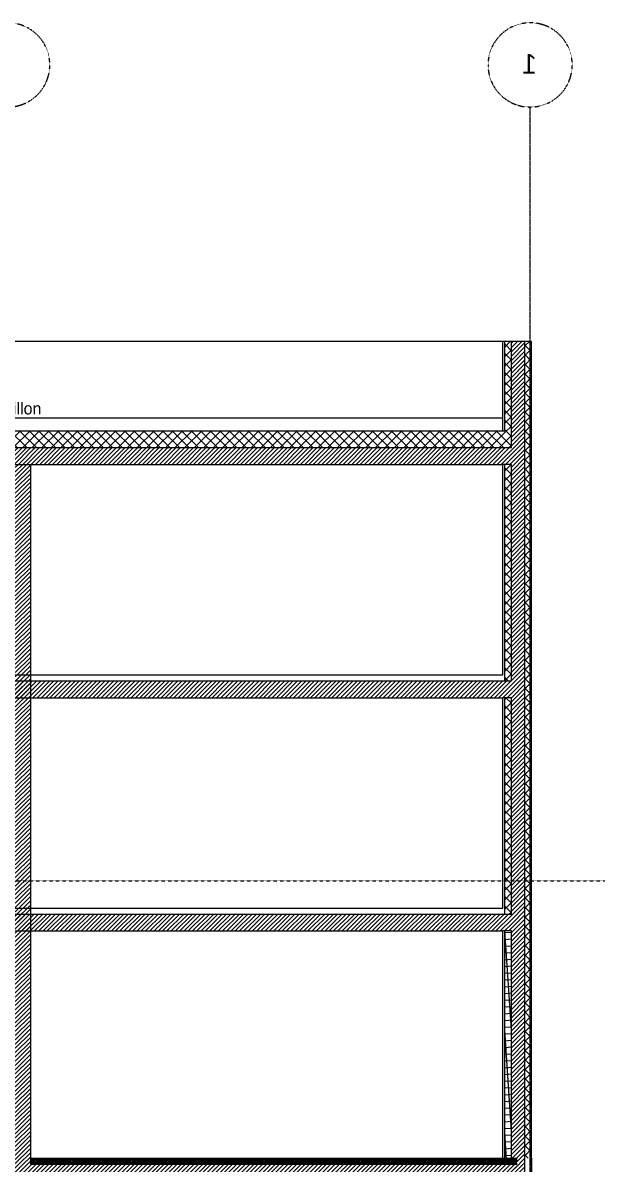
# Model space of a CAD drawing. Header units: millimetres. Extents: x -26249 to 60250, y -21218 to 23336.
# Drawn here: x -1579 to -897, y 9399 to 10754 of the extents above; entities that cross this region are included whole.
import ezdxf

# ---------------------------------------------------------------- set-up
doc = ezdxf.new("R2010")
doc.units = ezdxf.units.MM
for name, pattern in [('Style de ligne -1', [0.41664, 0.20828, -0.20836]), ('Style de ligne -6', [1.04164, 0.625, -0.20828, 0.06943, -0.13893]), ('VW-01', [0.41656, 0.20828, -0.20828])]:
    doc.linetypes.add(name, pattern=pattern)
for name, color, linetype, lineweight in [('B GÈnÈral_Hatch', 7, 'Continuous', 5), ('B Général', 7, 'Continuous', 5), ('C ANNOTATIONS-cotation', 7, 'Continuous', 5), ('C ANNOTATIONS-texte', 7, 'Continuous', 5)]:
    doc.layers.add(name, color=color, linetype=linetype, lineweight=lineweight)
doc.layers.add('C ANNOTATIONS-axes horizontaux', color=1, linetype='Style de ligne -1', lineweight=13, true_color=0xff0000)
doc.styles.add('Eurostile', font='')
doc.styles.get('Eurostile').set_extended_font_data('Eurostile')
pattern_1 = [(225, (2864.038, 27137.9953), (-2.4253472, 2.6458333), [])]
pattern_2 = [(225, (2864.038, 27137.995), (5.6568542, -5.6568542), []), (315, (2864.038, 27137.995), (-5.6568542, -5.6568542), [])]

# ---------------------------------------------------------------- blocks, each defined once
blk = doc.blocks.new('axes 2')
at = {"layer": 'B Général', "color": 1, "linetype": 'Style de ligne -6', "lineweight": 13}
blk.add_line((-3824.862, -1173.254), (-3824.862, 1361.746), dxfattribs=at)
at = {"layer": 'B Général', "color": 1, "linetype": 'VW-01', "lineweight": 13}
for centre in [(-3824.862, 1411.07), (-3204.865, 1411.07)]:
    blk.add_circle(centre, 50, dxfattribs=at)
at = {"layer": 'C ANNOTATIONS-axes horizontaux', "color": 5, "true_color": 0x0000ff}
blk.add_line((4705, 442.07), (-4705, 442.07), dxfattribs=at)
at = {"layer": 'B Général', "color": 7, "insert": (-3832.781, 1424.159), "char_height": 23.496, "attachment_point": 1, "line_spacing_factor": 0.895453, "style": 'Eurostile'}
blk.add_mtext('1', dxfattribs=at)

msp = doc.modelspace()

# ---------------------------------------------------------------- hatches: boundary and pattern name
at = {"layer": 'B GÈnÈral_Hatch', "linetype": 'Continuous', "lineweight": 5, "true_color": 0x808080}
h = msp.add_hatch(dxfattribs=at)
h.set_pattern_fill('02_ISOLANT', color=8, angle=360, style=0, pattern_type=2)
h.set_pattern_definition([(45, (2864.038, 27137.995), (-5.6568542, 5.6568542), []), (135, (2864.038, 27137.995), (5.6568542, 5.6568542), [])])
h.paths.add_polyline_path([(-1007.134, 10375.888), (-1007.134, 10269.888), (-999.134, 10249.888), (-999.134, 10375.888)])
at = {"layer": 'B GÈnÈral_Hatch', "linetype": 'Continuous', "lineweight": 5}
h = msp.add_hatch(dxfattribs=at)
h.set_pattern_fill('50_BETON', angle=180, style=0, pattern_type=2)
h.set_pattern_definition(pattern_1)
h.paths.add_polyline_path([(-999.134, 10375.888), (-999.134, 9398.888), (-983.134, 9378.888), (-983.134, 10375.888)])
at = {"layer": 'B GÈnÈral_Hatch', "linetype": 'Continuous', "lineweight": 5, "true_color": 0x808080}
h = msp.add_hatch(dxfattribs=at)
h.set_pattern_fill('02_ISOLANT', color=8, angle=360, style=0, pattern_type=2)
h.set_pattern_definition([(45, (2864.038, 27137.995), (-5.6568542, 5.6568542), []), (135, (2864.038, 27137.995), (5.6568542, 5.6568542), [])])
h.paths.add_polyline_path([(-983.134, 10375.888), (-983.134, 9405.888), (-975.134, 9405.888), (-975.134, 10375.888)])
h = msp.add_hatch(dxfattribs=at)
h.set_pattern_fill('02_ISOLANT', color=8, angle=180, style=0, pattern_type=2)
h.set_pattern_definition([(225, (2864.038, 27137.995), (5.6568542, -5.6568542), []), (315, (2864.038, 27137.995), (-5.6568542, -5.6568542), [])])
h.paths.add_polyline_path([(-999.134, 10249.888), (-1007.134, 10269.888), (-2315.927, 10269.888), (-2323.927, 10249.888)])
at = {"layer": 'B GÈnÈral_Hatch', "linetype": 'Continuous', "lineweight": 5}
h = msp.add_hatch(dxfattribs=at)
h.set_pattern_fill('50_BETON', angle=180, style=0, pattern_type=2)
h.set_pattern_definition(pattern_1)
h.paths.add_polyline_path([(-999.134, 10229.888), (-999.134, 10249.888), (-2323.927, 10249.888), (-2323.927, 10229.888)])
h = msp.add_hatch(dxfattribs=at)
h.set_pattern_fill('50_BETON', angle=180, style=0, pattern_type=2)
h.set_pattern_definition(pattern_1)
h.paths.add_polyline_path([(-1587.926, 9398.888), (-1569.926, 9398.888), (-1569.926, 10229.888), (-1587.926, 10229.888)])
at = {"layer": 'B GÈnÈral_Hatch', "linetype": 'Continuous', "lineweight": 5, "true_color": 0x808080}
h = msp.add_hatch(dxfattribs=at)
h.set_pattern_fill('02_ISOLANT', color=8, angle=180, style=0, pattern_type=2)
h.set_pattern_definition(pattern_2)
h.paths.add_polyline_path([(-999.134, 9972.888), (-999.134, 10229.888), (-1007.134, 10229.888), (-1007.134, 9972.888)])
at = {"layer": 'B GÈnÈral_Hatch', "linetype": 'Continuous', "lineweight": 5}
h = msp.add_hatch(dxfattribs=at)
h.set_pattern_fill('50_BETON', angle=180, style=0, pattern_type=2)
h.set_pattern_definition(pattern_1)
h.paths.add_polyline_path([(-999.134, 9952.888), (-999.134, 9972.888), (-2313.927, 9972.888), (-2313.927, 9952.888)])
at = {"layer": 'B GÈnÈral_Hatch', "linetype": 'Continuous', "lineweight": 5, "true_color": 0x808080}
h = msp.add_hatch(dxfattribs=at)
h.set_pattern_fill('02_ISOLANT', color=8, angle=180, style=0, pattern_type=2)
h.set_pattern_definition(pattern_2)
h.paths.add_polyline_path([(-999.134, 9695.888), (-999.134, 9952.888), (-1007.134, 9952.888), (-1007.134, 9695.888)])
at = {"layer": 'B GÈnÈral_Hatch', "linetype": 'Continuous', "lineweight": 5}
h = msp.add_hatch(dxfattribs=at)
h.set_pattern_fill('50_BETON', angle=180, style=0, pattern_type=2)
h.set_pattern_definition(pattern_1)
h.paths.add_polyline_path([(-999.134, 9675.888), (-999.134, 9695.888), (-2313.927, 9695.888), (-2313.927, 9675.888)])
at = {"layer": 'B GÈnÈral_Hatch', "linetype": 'Continuous', "lineweight": 5, "true_color": 0x808080}
h = msp.add_hatch(dxfattribs=at)
h.set_pattern_fill('02_ISOLANT', color=8, angle=138.814075, style=0, pattern_type=2)
h.set_pattern_definition([(183.814075, (2864.038, 27137.995), (0.532152, -7.9822813), []), (273.814075, (2864.038, 27137.995), (-7.9822813, -0.532152), [])])
h.paths.add_polyline_path([(-999.134, 9398.888), (-999.134, 9675.888), (-1007.134, 9675.888), (-1007.134, 9405.888)])
at = {"layer": 'B GÈnÈral_Hatch', "linetype": 'Continuous', "lineweight": 5}
h = msp.add_hatch(dxfattribs=at)
h.set_pattern_fill('50_BETON', angle=180, style=0, pattern_type=2)
h.set_pattern_definition(pattern_1)
h.paths.add_polyline_path([(-992.134, 9398.888), (-2323.927, 9398.888), (-2323.927, 9378.888), (-992.134, 9378.888)])
h = msp.add_hatch(dxfattribs=at)
h.set_pattern_fill('BETON-2', angle=180, style=0, pattern_type=2)
h.set_pattern_definition([(225, (2864.0379, 27137.9953), (-0.9921875, 0.88194444), [])])
h.paths.add_polyline_path([(-992.134, 9405.888), (-1569.926, 9405.888), (-1569.926, 9398.888), (-992.134, 9398.888)])

# ---------------------------------------------------------------- linework, layer by layer
at = {"layer": 'B Général', "color": 7, "linetype": 'Continuous', "lineweight": 13}
for p, q in [((-1009.134, 10269.888), (-1009.134, 10375.888)), ((-975.134, 10375.888), (-1009.134, 10375.888)), ((-1009.134, 10269.888), (-1009.134, 10375.888)), ((-1007.134, 10269.888), (-1007.134, 10375.888)), ((-999.134, 10249.888), (-999.134, 10375.888)), ((-983.134, 9405.888), (-983.134, 10375.888)), ((-983.134, 9405.888), (-983.134, 10375.888)), ((-975.134, 9405.888), (-975.134, 10375.888)), ((-975.134, 9405.888), (-975.134, 10375.888)), ((-1009.134, 9979.888), (-1009.134, 10229.888)), ((-1009.134, 9979.888), (-1009.134, 10229.888)), ((-1007.134, 9972.888), (-1007.134, 10229.888)), ((-999.134, 9972.888), (-999.134, 10229.888)), ((-1009.134, 9702.888), (-1009.134, 9952.888)), ((-1009.134, 9702.888), (-1009.134, 9952.888)), ((-1007.134, 9695.888), (-1007.134, 9952.888)), ((-999.134, 9695.888), (-999.134, 9952.888)), ((-1009.134, 9405.888), (-1009.134, 9675.888)), ((-1009.134, 9405.888), (-1009.134, 9675.888)), ((-1007.134, 9405.888), (-1007.134, 9675.888)), ((-999.134, 9398.888), (-999.134, 9675.888)), ((-983.134, 9378.888), (-983.134, 9405.888)), ((-975.134, 9405.888), (-975.134, 9366.888))]:
    msp.add_line(p, q, dxfattribs=at)
at = {"layer": 'B Général', "color": 7, "linetype": 'Continuous', "lineweight": 5}
for p, q in [((-1007.134, 10269.888), (-1007.134, 10375.888)), ((-999.134, 10249.888), (-999.134, 10375.888)), ((-2313.927, 10269.888), (-1009.134, 10269.888)), ((-2313.927, 10269.888), (-1009.134, 10269.888)), ((-1009.134, 10269.888), (-1007.134, 10269.888)), ((-2323.927, 10249.888), (-999.134, 10249.888)), ((-2313.927, 10229.888), (-1009.134, 10229.888)), ((-1569.926, 10229.888), (-1009.134, 10229.888)), ((-1569.926, 10229.888), (-1569.926, 9405.888)), ((-999.134, 10229.888), (-1009.134, 10229.888)), ((-1007.134, 9972.888), (-1007.134, 10229.888)), ((-999.134, 9972.888), (-999.134, 10229.888)), ((-2313.927, 9979.888), (-1009.134, 9979.888)), ((-2313.927, 9979.888), (-1009.134, 9979.888)), ((-2313.927, 9972.888), (-1009.134, 9972.888)), ((-1009.134, 9972.888), (-999.134, 9972.888)), ((-2313.927, 9952.888), (-1009.134, 9952.888)), ((-2313.927, 9952.888), (-1009.134, 9952.888)), ((-999.134, 9952.888), (-1009.134, 9952.888)), ((-1007.134, 9695.888), (-1007.134, 9952.888)), ((-999.134, 9695.888), (-999.134, 9952.888)), ((-2313.927, 9702.888), (-1009.134, 9702.888)), ((-2313.927, 9702.888), (-1009.134, 9702.888)), ((-2313.927, 9695.888), (-1009.134, 9695.888)), ((-1009.134, 9695.888), (-999.134, 9695.888)), ((-2313.927, 9675.888), (-1009.134, 9675.888)), ((-2313.927, 9675.888), (-1009.134, 9675.888)), ((-999.134, 9675.888), (-1009.134, 9675.888)), ((-1007.134, 9405.888), (-1007.134, 9675.888)), ((-999.134, 9398.888), (-999.134, 9675.888)), ((-1569.926, 9405.888), (-992.134, 9405.888)), ((-1569.926, 9405.888), (-992.134, 9405.888)), ((-1569.926, 9398.888), (-992.134, 9398.888))]:
    msp.add_line(p, q, dxfattribs=at)
at = {"layer": 'B Général', "color": 7, "linetype": 'Continuous', "lineweight": 18}
for p, q in [((-1569.926, 10229.888), (-1569.926, 9405.888)), ((-1569.926, 9405.888), (-1569.926, 9398.888))]:
    msp.add_line(p, q, dxfattribs=at)
at = {"layer": 'B Général', "color": 7, "linetype": 'Continuous', "lineweight": 5, "flags": 128}
msp.add_lwpolyline([(-2347.927, 9058.888), (-975.134, 9058.888), (-975.134, 10375.888), (-2347.927, 10375.888)], close=True, dxfattribs=at)
at = {"layer": 'C ANNOTATIONS-cotation', "color": 7, "linetype": 'Continuous', "lineweight": 5}
msp.add_line((-1009.134, 10284.888), (-2347.927, 10284.888), dxfattribs=at)

# ---------------------------------------------------------------- block references
at = {"layer": 'B Général', "color": 7, "xscale": -1}
msp.add_blockref('axes 2', (-4801.775, 9293.245), dxfattribs=at)

# ---------------------------------------------------------------- texts
at = {"layer": 'C ANNOTATIONS-texte', "insert": (-1707.024, 10303.375), "char_height": 14.118, "attachment_point": 1, "line_spacing_factor": 0.894142, "style": 'Eurostile'}
msp.add_mtext('Terrasse gravillon', dxfattribs=at)

doc.saveas('drawing.dxf')
